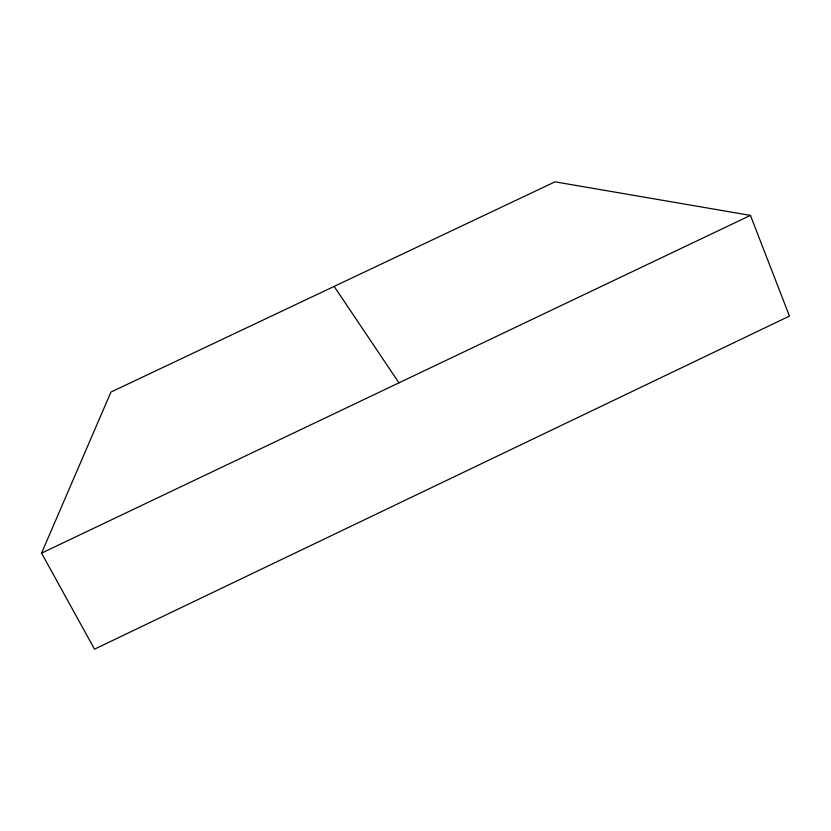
<?xml version="1.0" encoding="UTF-8"?>
<svg xmlns="http://www.w3.org/2000/svg" width="831" height="831" viewBox="0 0 831 831"><rect width="100%" height="100%" fill="white"/><g stroke="black" fill="none" stroke-linecap="round" stroke-linejoin="round"><path stroke-width="1.25" d="M41.55 553.134L110.949 392.066L555.015 181.833L750.435 215.385L789.45 316.092L94.516 649.167L41.55 553.134L750.435 215.385M334.145 286.394L398.963 382.842"/></g></svg>
